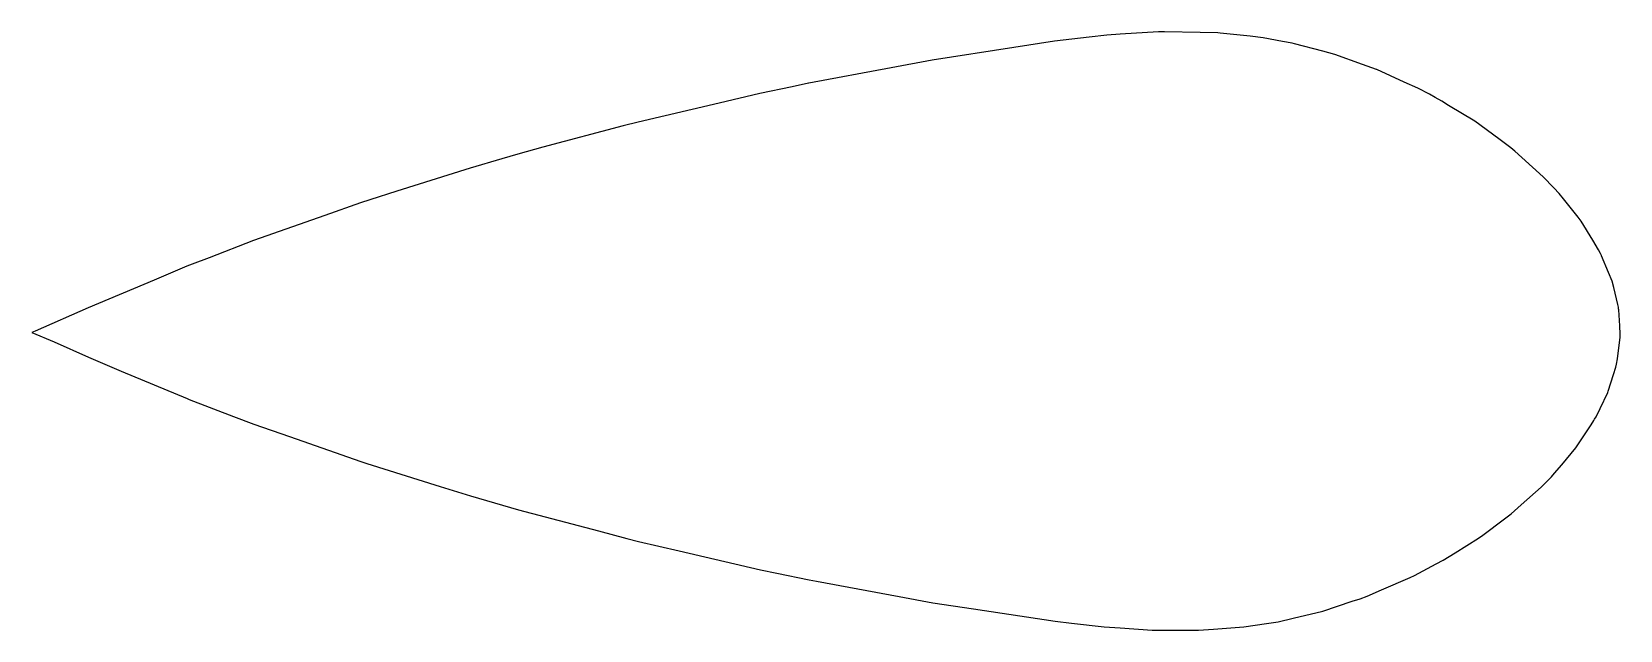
# Model space of a CAD drawing. Header units: metres. Extents: x -87 to 62, y -28 to 28.
import ezdxf

# ---------------------------------------------------------------- set-up
doc = ezdxf.new("R2010")
doc.units = ezdxf.units.M

msp = doc.modelspace()

# ---------------------------------------------------------------- linework, layer by layer
for p, q in [((8.98918, 27.2467), (5.15688, 26.6569)), ((12.2616, 27.6292), (8.98918, 27.2467)), ((13.9006, 27.8208), (12.2616, 27.6292)), ((15.1478, 27.9075), (13.9006, 27.8208)), ((18.7688, 28.1171), (15.1478, 27.9075)), ((19.3386, 28.1356), (18.7688, 28.1171)), ((22.6764, 28.0647), (19.3386, 28.1356)), ((24.3537, 28.029), (22.6764, 28.0647)), ((24.5547, 28.0148), (24.3537, 28.029)), ((27.3814, 27.7102), (24.5547, 28.0148)), ((28.6026, 27.5712), (27.3814, 27.7102)), ((30.422, 27.2346), (28.6026, 27.5712)), ((31.3383, 27.065), (30.422, 27.2346)), ((31.5493, 27.0175), (31.3383, 27.065)), ((34.205, 26.3132), (31.5493, 27.0175)), ((-2.51275, 25.4767), (-6.35104, 24.7578)), ((5.15688, 26.6569), (-2.51275, 25.4767)), ((35.3308, 26.0062), (34.205, 26.3132)), ((37.9465, 25.0693), (35.3308, 26.0062)), ((-6.35104, 24.7578), (-14.1069, 23.3038)), ((39.2623, 24.5979), (37.9465, 25.0693)), ((39.2969, 24.5839), (39.2623, 24.5979)), ((41.87, 23.4184), (39.2969, 24.5839)), ((-15.665, 22.976), (-18.7095, 22.3348)), ((-14.1438, 23.2963), (-15.665, 22.976)), ((-14.1069, 23.3038), (-14.1438, 23.2963)), ((43.1295, 22.8464), (41.87, 23.4184)), ((44.2263, 22.2703), (43.1295, 22.8464)), ((-22.5246, 21.4433), (-30.1603, 19.6592)), ((-18.7095, 22.3348), (-22.5246, 21.4433)), ((44.778, 21.9806), (44.2263, 22.2703)), ((45.397, 21.6244), (44.778, 21.9806)), ((46.0235, 21.227), (45.397, 21.6244)), ((48.4993, 19.7289), (46.0235, 21.227)), ((-30.1603, 19.6592), (-31.5665, 19.2983)), ((50.7588, 18.0717), (48.4993, 19.7289)), ((-31.5665, 19.2983), (-39.0959, 17.2854)), ((51.8964, 17.2373), (50.7588, 18.0717)), ((-41.4517, 16.6405), (-42.9499, 16.2032)), ((-39.0959, 17.2854), (-41.4517, 16.6405)), ((52.2647, 16.9293), (51.8964, 17.2373)), ((52.9126, 16.3293), (52.2647, 16.9293)), ((-45.9484, 15.3281), (-52.82, 13.1544)), ((-42.9499, 16.2032), (-45.9484, 15.3281)), ((54.9284, 14.5282), (52.9126, 16.3293)), ((55.9295, 13.4705), (54.9284, 14.5282)), ((56.4349, 12.9365), (55.9295, 13.4705)), ((-56.2537, 12.0682), (-59.6014, 10.8869)), ((-55.36, 12.3626), (-56.2537, 12.0682)), ((-52.82, 13.1544), (-55.36, 12.3626)), ((56.8447, 12.4454), (56.4349, 12.9365)), ((58.2145, 10.7217), (56.8447, 12.4454)), ((-59.6014, 10.8869), (-66.3002, 8.52303)), ((58.4977, 10.3407), (58.2145, 10.7217)), ((59.5861, 8.56815), (58.4977, 10.3407)), ((-66.3002, 8.52303), (-70.4748, 6.91424)), ((60.1384, 7.66856), (59.5861, 8.56815)), ((60.3242, 7.30132), (60.1384, 7.66856)), ((-72.5613, 6.11018), (-75.6527, 4.81047)), ((-72.0579, 6.30922), (-72.5613, 6.11018)), ((-70.4748, 6.91424), (-72.0579, 6.30922)), ((60.4188, 7.11454), (60.3242, 7.30132)), ((60.4219, 7.10805), (60.4188, 7.11454)), ((61.0705, 5.51677), (60.4219, 7.10805)), ((-75.6527, 4.81047), (-81.8372, 2.21031)), ((61.398, 4.71201), (61.0705, 5.51677)), ((61.5569, 4.11794), (61.398, 4.71201)), ((61.9491, 2.51364), (61.5569, 4.11794)), ((-81.8372, 2.21031), (-86.8371, 0.02481)), ((61.9909, 2.2866), (61.9491, 2.51364)), ((62.0177, 2.10939), (61.9909, 2.2866)), ((62.0315, 2.01852), (62.0177, 2.10939)), ((62.1219, 0.51696), (62.0315, 2.01852)), ((-86.8371, 0.02481), (-87.1483, -0.11726)), ((62.1683, -0.25432), (62.1219, 0.51696)), ((-87.1483, -0.11726), (-85.034, -0.97796)), ((-85.034, -0.97796), (-81.831, -2.4307)), ((61.9233, -2.56741), (62.0852, -1.03886)), ((62.0852, -1.03886), (62.1494, -0.58165)), ((62.1494, -0.58165), (62.1683, -0.25432)), ((-81.831, -2.4307), (-78.7361, -3.72207)), ((61.8115, -3.088), (61.9233, -2.56741)), ((-78.7361, -3.72207), (-72.5445, -6.30554)), ((61.0381, -5.60432), (61.5436, -4.03449)), ((61.5436, -4.03449), (61.7543, -3.35456)), ((61.7543, -3.35456), (61.8115, -3.088)), ((60.2674, -7.24119), (60.9906, -5.72631)), ((60.9906, -5.72631), (61.0381, -5.60432)), ((-72.5445, -6.30554), (-72.349, -6.38265)), ((-72.349, -6.38265), (-68.1701, -7.98018)), ((59.8994, -8.01219), (60.2674, -7.24119)), ((-68.1701, -7.98018), (-66.2769, -8.70149)), ((-66.2769, -8.70149), (-62.9261, -9.87376)), ((59.1214, -9.23983), (59.4438, -8.78136)), ((59.4438, -8.78136), (59.6891, -8.38397)), ((59.6891, -8.38397), (59.76, -8.25873)), ((59.76, -8.25873), (59.8994, -8.01219)), ((-62.9261, -9.87376), (-56.2209, -12.2194)), ((58.0015, -10.928), (59.1214, -9.23983)), ((56.6703, -12.5233), (58.0015, -10.928)), ((-56.2209, -12.2194), (-55.6403, -12.4099)), ((-55.6403, -12.4099), (-48.763, -14.5652)), ((55.6929, -13.648), (55.9972, -13.33)), ((55.9972, -13.33), (56.6703, -12.5233)), ((-48.763, -14.5652), (-45.9069, -15.4517)), ((52.8671, -16.2931), (54.7267, -14.6389)), ((54.7267, -14.6389), (54.8486, -14.5178)), ((54.8486, -14.5178), (55.6929, -13.648)), ((-45.9069, -15.4517), (-44.4075, -15.8849)), ((-44.4075, -15.8849), (-41.4066, -16.752)), ((51.9297, -17.127), (52.8671, -16.2931)), ((-41.4066, -16.752), (-33.8719, -18.7445)), ((49.2493, -19.1332), (51.2923, -17.616)), ((51.2923, -17.616), (51.9297, -17.127)), ((-33.8719, -18.7445), (-31.2244, -19.458)), ((46.6438, -20.7897), (48.8581, -19.4082)), ((48.8581, -19.4082), (49.2493, -19.1332)), ((-31.2244, -19.458), (-30.1072, -19.7401)), ((-30.1072, -19.7401), (-26.2897, -20.6212)), ((-26.2897, -20.6212), (-18.6491, -22.3847)), ((45.5297, -21.4848), (46.6438, -20.7897)), ((-18.6491, -22.3847), (-17.1271, -22.701)), ((42.817, -22.9249), (44.8743, -21.8405)), ((44.8743, -21.8405), (45.5297, -21.4848)), ((-17.1271, -22.701), (-14.0809, -23.334)), ((-14.0809, -23.334), (-13.3763, -23.4737)), ((-13.3763, -23.4737), (-5.61656, -24.9067)), ((39.7322, -24.2883), (42.4377, -23.1146)), ((42.4377, -23.1146), (42.817, -22.9249)), ((-5.61656, -24.9067), (-2.44402, -25.4831)), ((34.2204, -26.2693), (36.9819, -25.3441)), ((36.9819, -25.3441), (37.7237, -25.1125)), ((37.7237, -25.1125), (38.3714, -24.8786)), ((38.3714, -24.8786), (39.7322, -24.2883)), ((-2.44402, -25.4831), (1.38986, -26.0624)), ((1.38986, -26.0624), (9.06264, -27.2219)), ((31.4227, -26.9313), (34.2204, -26.2693)), ((9.06264, -27.2219), (10.6011, -27.3995)), ((10.6011, -27.3995), (13.6729, -27.7541)), ((13.6729, -27.7541), (15.1731, -27.852)), ((15.1731, -27.852), (18.1635, -28.0472)), ((18.1635, -28.0472), (21.069, -28.0528)), ((21.069, -28.0528), (22.1643, -28.0645)), ((22.1643, -28.0645), (22.5283, -28.0556)), ((22.5283, -28.0556), (23.9499, -27.9525)), ((23.9499, -27.9525), (26.7767, -27.7474)), ((26.7767, -27.7474), (28.93, -27.4262)), ((28.93, -27.4262), (29.5824, -27.3384)), ((29.5824, -27.3384), (30.014, -27.2645)), ((30.014, -27.2645), (31.4227, -26.9313))]:
    msp.add_line(p, q)

doc.saveas('drawing.dxf')
